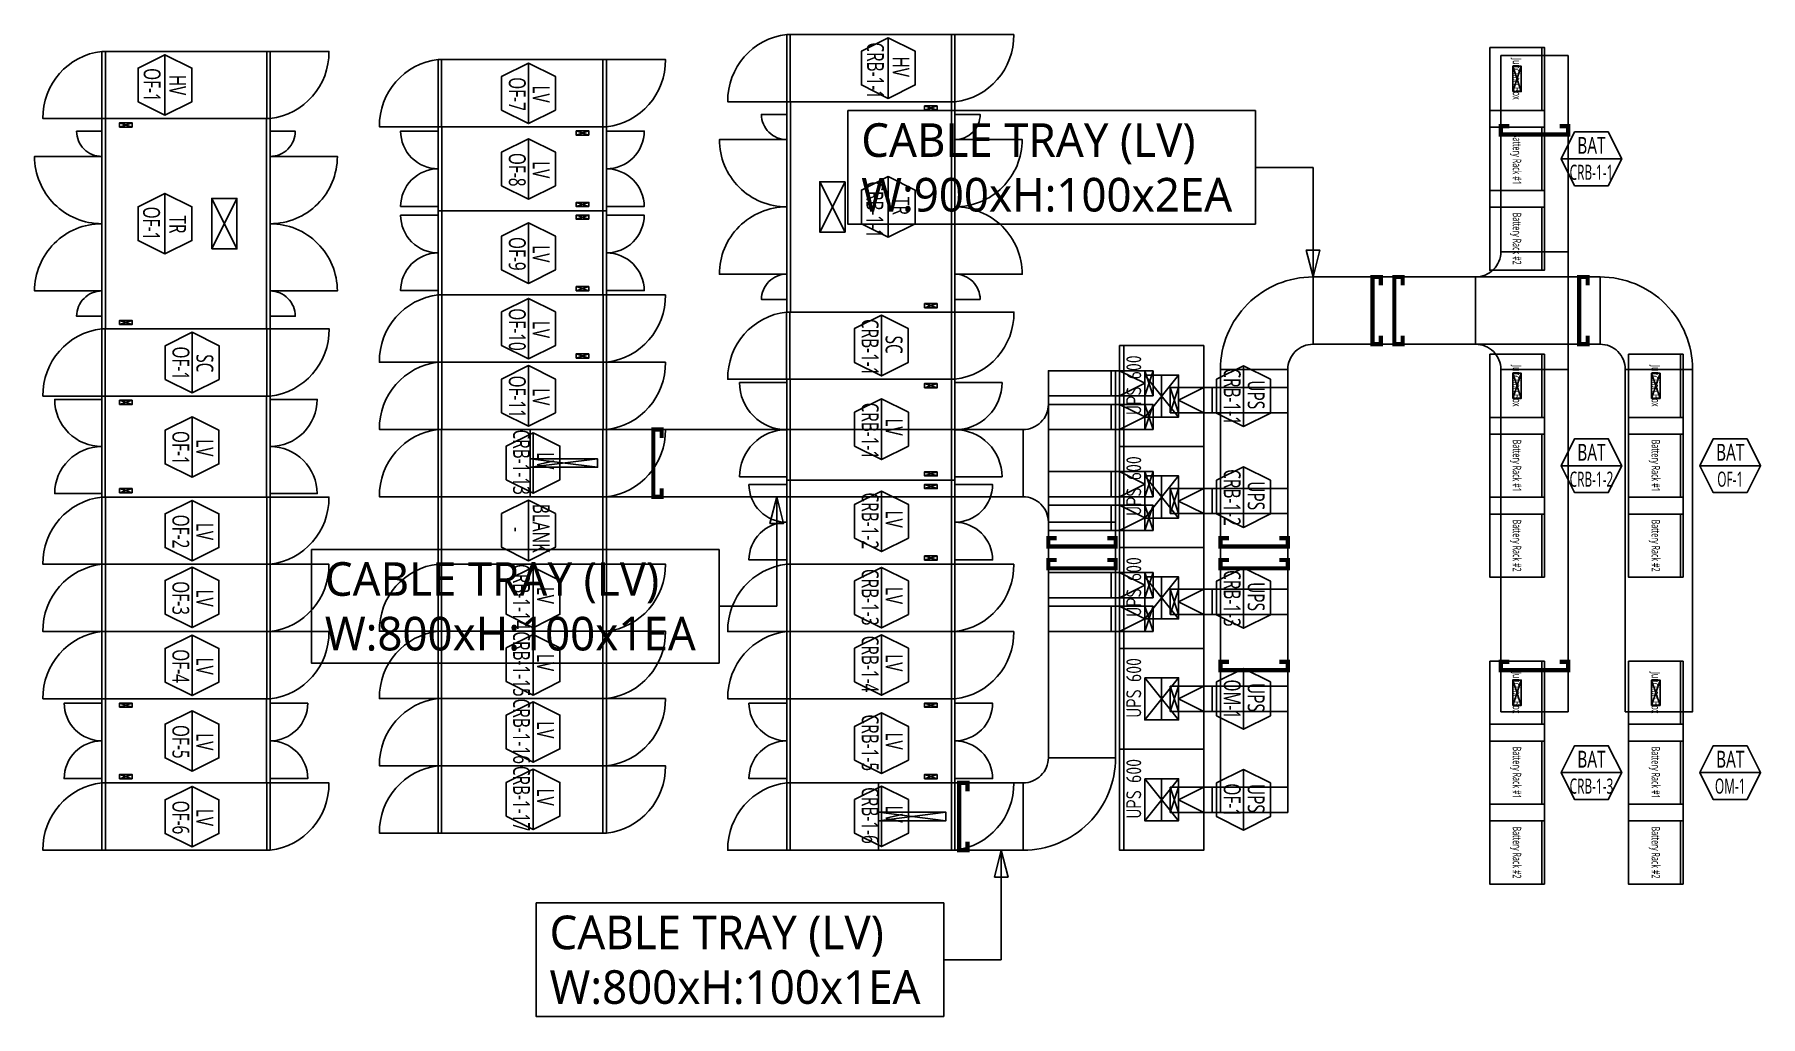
# Model space of a CAD drawing. Header units: millimetres. Extents: x -138191 to 245733, y -341087 to 835263.
# Drawn here: x 140354 to 160874, y -245070 to -233392 of the extents above; entities that cross this region are included whole.
import ezdxf
from ezdxf.enums import TextEntityAlignment as Align

# ---------------------------------------------------------------- set-up
doc = ezdxf.new("R2010")
doc.units = ezdxf.units.MM
doc.header["$LTSCALE"] = 300
for name, color, linetype in [('------00 Switch Gear', 3, 'Continuous'), ('------00 Switch Gear_Number', 1, 'Continuous'), ('-----26 Electrical Cable Tray_HV_N', 30, 'Continuous'), ('-----26 Electrical Cable Tray_LV_UPS', 6, 'Continuous'), ('-----26 Electrical Cable Tray_LV_UPSBAT', 11, 'Continuous')]:
    doc.layers.add(name, color=color, linetype=linetype)
doc.layers.add('NOPLOT', color=191, linetype='Continuous', plot=False)
doc.styles.add('ELEC', font='malgun.ttf')
doc.styles.add('WD', font='isocp2.shx', dxfattribs={"height": 75, "bigfont": 'whgtxt.shx'})

# ---------------------------------------------------------------- blocks, each defined once
blk = doc.blocks.new('A$C2e8f9a8b')
at = {"color": 0}
blk.add_line((30, 750), (30, 0), dxfattribs=at)
blk.add_lwpolyline([(650, 0), (0, 0), (0, 750), (650, 750)], close=True, dxfattribs=at)
blk = doc.blocks.new('A$550585017316')
at = {"color": 0}
for p, q in [((400, 300), (0, 300)), ((0, 300), (0, 0)), ((500, 300), (400, 300)), ((500, 0), (500, 300)), ((0, 0), (400, 0)), ((400, 0), (500, 0))]:
    blk.add_line(p, q, dxfattribs=at)
at = {"color": 8}
for p, q in [((100, 0), (0, 300)), ((0, 0), (100, 300)), ((100, 150), (400, 300)), ((100, 300), (100, 0)), ((400, 0), (400, 300)), ((100, 150), (400, 0))]:
    blk.add_line(p, q, dxfattribs=at)
blk = doc.blocks.new('UPS 600kV')
at = {"layer": '------00 Switch Gear'}
blk.add_line((800, 850), (-402, 850), dxfattribs=at)
blk.add_lwpolyline([(798, -100), (-402, -100), (-402, 900), (798, 900)], close=True, dxfattribs=at)
at = {"layer": 'NOPLOT'}
for p, q in [((-52, 199), (448, 601)), ((448, 199), (-52, 601)), ((-52, 400), (448, 400))]:
    blk.add_line(p, q, dxfattribs=at)
blk.add_lwpolyline([(448, 601), (448, 199), (-52, 199), (-52, 601)], close=True, dxfattribs=at)
at = {"layer": 'NOPLOT', "style": 'WD', "width": 0.85}
blk.add_text('UPS 600', height=178.2, dxfattribs=at).set_placement((-26, 731), align=Align.MIDDLE_LEFT)

msp = doc.modelspace()

# ---------------------------------------------------------------- linework, layer by layer
at = {"layer": '------00 Switch Gear'}
for p, q in [((149336, -233392, 0), (149336, -234192, 0)), ((151254, -233392, 0), (151254, -234192, 0)), ((141196, -234392, 0), (141196, -233592, 0)), ((143114, -234392, 0), (143114, -233592, 0)), ((145194, -233689, 0), (145194, -234489, 0)), ((147112, -233689, 0), (147112, -234489, 0)), ((149340, -234192, 0), (149340, -236692, 0)), ((150936, -234242, 0), (151086, -234292, 0)), ((150936, -234292, 0), (151086, -234242, 0)), ((151254, -234192, 0), (151254, -236692, 0)), ((141196, -236892, 0), (141196, -234392, 0)), ((141514, -234492, 0), (141364, -234442, 0)), ((141514, -234442, 0), (141364, -234492, 0)), ((143110, -236892, 0), (143110, -234392, 0)), ((145196, -235489, 0), (145196, -234489, 0)), ((146794, -234589, 0), (146944, -234539, 0)), ((146794, -234539, 0), (146944, -234589, 0)), ((147112, -234489, 0), (147112, -235489, 0)), ((145196, -236489, 0), (145196, -235489, 0)), ((146794, -235439, 0), (146944, -235389, 0)), ((146794, -235389, 0), (146944, -235439, 0)), ((146794, -235589, 0), (146944, -235539, 0)), ((146794, -235539, 0), (146944, -235589, 0)), ((147112, -235489, 0), (147112, -236489, 0)), ((146794, -236389, 0), (146944, -236439, 0)), ((146794, -236439, 0), (146944, -236389, 0)), ((145196, -237289, 0), (145196, -236489, 0)), ((147114, -237289, 0), (147114, -236489, 0)), ((150936, -236592, 0), (151086, -236642, 0)), ((150936, -236642, 0), (151086, -236592, 0)), ((141514, -236842, 0), (141364, -236792, 0)), ((141514, -236792, 0), (141364, -236842, 0)), ((149335, -236692, 0), (149335, -237492, 0)), ((151255, -236692, 0), (151255, -237492, 0)), ((141195, -237692, 0), (141195, -236892, 0)), ((143115, -237692, 0), (143115, -236892, 0)), ((146794, -237189, 0), (146944, -237239, 0)), ((146794, -237239, 0), (146944, -237189, 0)), ((145196, -238089, 0), (145196, -237289, 0)), ((147114, -238089, 0), (147114, -237289, 0)), ((149338, -238692, 0), (149338, -237492, 0)), ((150936, -237542, 0), (151086, -237592, 0)), ((150936, -237592, 0), (151086, -237542, 0)), ((151256, -238692, 0), (151256, -237492, 0)), ((141194, -237692, 0), (141194, -238892, 0)), ((141514, -237792, 0), (141364, -237742, 0)), ((141514, -237742, 0), (141364, -237792, 0)), ((143112, -237692, 0), (143112, -238892, 0)), ((145194, -238089, 0), (145194, -238889, 0)), ((147112, -238089, 0), (147112, -238889, 0)), ((150936, -238592, 0), (151086, -238642, 0)), ((150936, -238642, 0), (151086, -238592, 0)), ((141514, -238842, 0), (141364, -238792, 0)), ((141514, -238792, 0), (141364, -238842, 0)), ((149338, -239692, 0), (149338, -238692, 0)), ((150936, -238742, 0), (151086, -238792, 0)), ((150936, -238792, 0), (151086, -238742, 0)), ((151256, -239692, 0), (151256, -238692, 0)), ((141196, -239692, 0), (141196, -238892, 0)), ((143114, -239692, 0), (143114, -238892, 0)), ((145194, -238889, 0), (145194, -239689, 0)), ((147112, -238889, 0), (147112, -239689, 0)), ((150936, -239592, 0), (151086, -239642, 0)), ((150936, -239642, 0), (151086, -239592, 0)), ((141196, -240492, 0), (141196, -239692, 0)), ((143114, -240492, 0), (143114, -239692, 0)), ((145194, -239689, 0), (145194, -240489, 0)), ((147112, -239689, 0), (147112, -240489, 0)), ((149336, -239692, 0), (149336, -240492, 0)), ((151254, -239692, 0), (151254, -240492, 0)), ((141196, -241292, 0), (141196, -240492, 0)), ((143114, -241292, 0), (143114, -240492, 0)), ((145194, -240489, 0), (145194, -241289, 0)), ((147112, -240489, 0), (147112, -241289, 0)), ((149336, -240492, 0), (149336, -241292, 0)), ((151254, -240492, 0), (151254, -241292, 0)), ((141196, -242292, 0), (141196, -241292, 0)), ((143112, -241292, 0), (143112, -242292, 0)), ((145194, -241289, 0), (145194, -242089, 0)), ((147112, -241289, 0), (147112, -242089, 0)), ((149338, -242292, 0), (149338, -241292, 0)), ((151254, -241292, 0), (151254, -242292, 0)), ((141514, -241392, 0), (141364, -241342, 0)), ((141514, -241342, 0), (141364, -241392, 0)), ((150936, -241342, 0), (151086, -241392, 0)), ((150936, -241392, 0), (151086, -241342, 0)), ((145194, -242089, 0), (145194, -242889, 0)), ((147112, -242089, 0), (147112, -242889, 0)), ((141196, -243092, 0), (141196, -242292, 0)), ((141514, -242242, 0), (141364, -242192, 0)), ((141514, -242192, 0), (141364, -242242, 0)), ((143114, -243092, 0), (143114, -242292, 0)), ((149336, -242292, 0), (149336, -243092, 0)), ((150936, -242192, 0), (151086, -242242, 0)), ((150936, -242242, 0), (151086, -242192, 0)), ((151254, -242292, 0), (151254, -243092, 0))]:
    msp.add_line(p, q, dxfattribs=at)
at = {"layer": '------00 Switch Gear', "elevation": 0}
for points in [[(149296, -233392, 0.385743), (148596, -234192), (149296, -234192)], [(151296, -234192, 0.385743), (151996, -233392), (151296, -233392)], [(141154, -233592, 0.385743), (140454, -234392), (141154, -234392)], [(143154, -234392, 0.385743), (143854, -233592), (143154, -233592)], [(145154, -233689, 0.385743), (144454, -234489), (145154, -234489)], [(147154, -233689), (147854, -233689, -0.385743), (147154, -234489)], [(141154, -234542), (140854, -234542, 0.414214), (141154, -234842), (140354, -234842, 0.414214), (141154, -235642, 0.414214), (140354, -236442), (141154, -236442, 0.414214), (140854, -236742), (141154, -236742)], [(143154, -234542), (143454, -234542, -0.414214), (143154, -234842), (143954, -234842, -0.414214), (143154, -235642, -0.414214), (143954, -236442), (143154, -236442, -0.414214), (143454, -236742), (143154, -236742)], [(145154, -234541), (144706, -234541, 0.414214), (145154, -234989, 0.414214), (144706, -235437), (145154, -235437)], [(147154, -234541), (147602, -234541, -0.414214), (147154, -234989, -0.414214), (147602, -235437), (147602, -235437), (147154, -235437)], [(149296, -234342), (148996, -234342, 0.414214), (149296, -234642), (148496, -234642, 0.414214), (149296, -235442, 0.414214), (148496, -236242), (149296, -236242, 0.414214), (148996, -236542), (149296, -236542)], [(151296, -234342), (151596, -234342, -0.414214), (151296, -234642), (152096, -234642, -0.414214), (151296, -235442, -0.414214), (152096, -236242), (151296, -236242, -0.414214), (151596, -236542), (151296, -236542)], [(145154, -235541), (144706, -235541, 0.414214), (145154, -235989, 0.414214), (144706, -236437), (145154, -236437)], [(147154, -235541), (147602, -235541, -0.414214), (147154, -235989, -0.414214), (147602, -236437), (147602, -236437), (147154, -236437)], [(145154, -236489, 0.385743), (144454, -237289), (145154, -237289)], [(147154, -237289, 0.385743), (147854, -236489), (147154, -236489)], [(149295, -236692, 0.385743), (148595, -237492), (149295, -237492)], [(151297, -237492, 0.385743), (151997, -236692), (151297, -236692)], [(141153, -236892, 0.385743), (140453, -237692), (141153, -237692)], [(143155, -237692, 0.385743), (143855, -236892), (143155, -236892)], [(145154, -237289, 0.385743), (144454, -238089), (145154, -238089)], [(147154, -238089, 0.385743), (147854, -237289), (147154, -237289)], [(149296, -237532), (148736, -237532, 0.414214), (149296, -238092, 0.414214), (148736, -238652), (149296, -238652)], [(151296, -237532), (151856, -237532, -0.414214), (151296, -238092, -0.414214), (151856, -238652), (151856, -238652), (151296, -238652)], [(141154, -237732), (140594, -237732), (140594, -237732, 0.414214), (141154, -238292, 0.414214), (140594, -238852), (141154, -238852)], [(143154, -238852), (143714, -238852, 0.414214), (143154, -238292, 0.414214), (143714, -237732), (143154, -237732)], [(145154, -238089, 0.385743), (144454, -238889), (145154, -238889)], [(147154, -238889, 0.385743), (147854, -238089), (147154, -238089)], [(149296, -238744), (148848, -238744, 0.414214), (149296, -239192, 0.414214), (148848, -239640), (149296, -239640)], [(151296, -238744), (151744, -238744, -0.414214), (151296, -239192, -0.414214), (151744, -239640), (151744, -239640), (151296, -239640)], [(141154, -238892, 0.385743), (140454, -239692), (141154, -239692)], [(143154, -239692, 0.385743), (143854, -238892), (143154, -238892)], [(141154, -239692, 0.385743), (140454, -240492), (141154, -240492)], [(143154, -240492, 0.385743), (143854, -239692), (143154, -239692)], [(145154, -239689, 0.385743), (144454, -240489), (145154, -240489)], [(147154, -240489, 0.385743), (147854, -239689), (147154, -239689)], [(149296, -239692, 0.385743), (148596, -240492), (149296, -240492)], [(151296, -240492, 0.385743), (151996, -239692), (151296, -239692)], [(141154, -240492, 0.385743), (140454, -241292), (141154, -241292)], [(143154, -241292, 0.385743), (143854, -240492), (143154, -240492)], [(145154, -240489, 0.385743), (144454, -241289), (145154, -241289)], [(147154, -241289, 0.385743), (147854, -240489), (147154, -240489)], [(149296, -240492, 0.385743), (148596, -241292), (149296, -241292)], [(151296, -241292, 0.385743), (151996, -240492), (151296, -240492)], [(145154, -241289, 0.385743), (144454, -242089), (145154, -242089)], [(147154, -242089, 0.385743), (147854, -241289), (147154, -241289)], [(141154, -242240), (140706, -242240, -0.414214), (141154, -241792, -0.414214), (140706, -241344), (140706, -241344), (141154, -241344)], [(143154, -242240), (143602, -242240, 0.414214), (143154, -241792, 0.414214), (143602, -241344), (143154, -241344)], [(149296, -241344), (148848, -241344, 0.414214), (149296, -241792, 0.414214), (148848, -242240), (149296, -242240)], [(151296, -242240), (151744, -242240), (151744, -242240, 0.414214), (151296, -241792, 0.414214), (151744, -241344), (151296, -241344)], [(145154, -242089, 0.385743), (144454, -242889), (145154, -242889)], [(147154, -242889, 0.385743), (147854, -242089), (147154, -242089)], [(141154, -242292, 0.385743), (140454, -243092), (141154, -243092)], [(143154, -243092, 0.385743), (143854, -242292), (143154, -242292)], [(149296, -242292, 0.385743), (148596, -243092), (149296, -243092)], [(151296, -243092, 0.385743), (151996, -242292), (151296, -242292)]]:
    msp.add_lwpolyline(points, format="xyb", dxfattribs=at)
for points in [[(149296, -233392), (149296, -234192), (151296, -234192), (151296, -233392)], [(143154, -234392), (143154, -233592), (141154, -233592), (141154, -234392)], [(145154, -233689), (145154, -234489), (147154, -234489), (147154, -233689)], [(157654, -233545), (158304, -233545), (158304, -236195), (157654, -236195)], [(151296, -234192), (151296, -236692), (149296, -236692), (149296, -234192)], [(151086, -234242), (151086, -234292), (150936, -234292), (150936, -234242)], [(141154, -236892), (141154, -234392), (143154, -234392), (143154, -236892)], [(141364, -234492), (141364, -234442), (141514, -234442), (141514, -234492)], [(147154, -235489), (147154, -234489), (145154, -234489), (145154, -235489)], [(146944, -234589), (146944, -234539), (146794, -234539), (146794, -234589)], [(147154, -236489), (147154, -235489), (145154, -235489), (145154, -236489)], [(146944, -235439), (146944, -235389), (146794, -235389), (146794, -235439)], [(146944, -235589), (146944, -235539), (146794, -235539), (146794, -235589)], [(146944, -236389), (146944, -236439), (146794, -236439), (146794, -236389)], [(147154, -237289), (147154, -236489), (145154, -236489), (145154, -237289)], [(151086, -236592), (151086, -236642), (150936, -236642), (150936, -236592)], [(141364, -236842), (141364, -236792), (141514, -236792), (141514, -236842)], [(149295, -236692), (149295, -237492), (151297, -237492), (151297, -236692)], [(143155, -237692), (143155, -236892), (141153, -236892), (141153, -237692)], [(146944, -237189), (146944, -237239), (146794, -237239), (146794, -237189)], [(157654, -237195), (158304, -237195), (158304, -239845), (157654, -239845)], [(159304, -237195), (159954, -237195), (159954, -239845), (159304, -239845)], [(147154, -238089), (147154, -237289), (145154, -237289), (145154, -238089)], [(151296, -238692), (151296, -237492), (149296, -237492), (149296, -238692)], [(151086, -237542), (151086, -237592), (150936, -237592), (150936, -237542)], [(141154, -237692), (141154, -238892), (143154, -238892), (143154, -237692)], [(141364, -237792), (141364, -237742), (141514, -237742), (141514, -237792)], [(145154, -238089), (145154, -238889), (147154, -238889), (147154, -238089)], [(151086, -238592), (151086, -238642), (150936, -238642), (150936, -238592)], [(141364, -238842), (141364, -238792), (141514, -238792), (141514, -238842)], [(151296, -239692), (151296, -238692), (149296, -238692), (149296, -239692)], [(151086, -238742), (151086, -238792), (150936, -238792), (150936, -238742)], [(143154, -239692), (143154, -238892), (141154, -238892), (141154, -239692)], [(145154, -238889), (145154, -239689), (147154, -239689), (147154, -238889)], [(151086, -239592), (151086, -239642), (150936, -239642), (150936, -239592)], [(143154, -240492), (143154, -239692), (141154, -239692), (141154, -240492)], [(145154, -239689), (145154, -240489), (147154, -240489), (147154, -239689)], [(149296, -239692), (149296, -240492), (151296, -240492), (151296, -239692)], [(143154, -241292), (143154, -240492), (141154, -240492), (141154, -241292)], [(145154, -240489), (145154, -241289), (147154, -241289), (147154, -240489)], [(149296, -240492), (149296, -241292), (151296, -241292), (151296, -240492)], [(157654, -240845), (158304, -240845), (158304, -243495), (157654, -243495)], [(159304, -240845), (159954, -240845), (159954, -243495), (159304, -243495)], [(141154, -241292), (141154, -242292), (143154, -242292), (143154, -241292)], [(145154, -241289), (145154, -242089), (147154, -242089), (147154, -241289)], [(151296, -242292), (151296, -241292), (149296, -241292), (149296, -242292)], [(141364, -241392), (141364, -241342), (141514, -241342), (141514, -241392)], [(151086, -241342), (151086, -241392), (150936, -241392), (150936, -241342)], [(145154, -242089), (145154, -242889), (147154, -242889), (147154, -242089)], [(143154, -243092), (143154, -242292), (141154, -242292), (141154, -243092)], [(141364, -242242), (141364, -242192), (141514, -242192), (141514, -242242)], [(149296, -242292), (149296, -243092), (151296, -243092), (151296, -242292)], [(151086, -242192), (151086, -242242), (150936, -242242), (150936, -242192)]]:
    msp.add_lwpolyline(points, close=True, dxfattribs=at)
at = {"layer": '------00 Switch Gear_Number', "color": 1, "elevation": 0}
for points in [[(150504, -233432), (150504, -234152), (150824, -233992), (150824, -233591), (150504, -233432), (150184, -233591), (150184, -233992), (150504, -234152)], [(141904, -234352), (141904, -233632), (142224, -233791), (142224, -234192), (141904, -234352), (141584, -234192), (141584, -233791), (141904, -233632)], [(146226, -234451), (146226, -233731), (146546, -233890), (146546, -234291), (146226, -234451), (145906, -234291), (145906, -233890), (146226, -233731)], [(146226, -235351), (146226, -234631), (146546, -234790), (146546, -235191), (146226, -235351), (145906, -235191), (145906, -234790), (146226, -234631)], [(150504, -235082), (150504, -235802), (150184, -235642), (150184, -235241), (150504, -235082), (150824, -235241), (150824, -235642), (150504, -235802)], [(141904, -236002), (141904, -235282), (142224, -235441), (142224, -235842), (141904, -236002), (141584, -235842), (141584, -235441), (141904, -235282)], [(146226, -236351), (146226, -235631), (146546, -235790), (146546, -236191), (146226, -236351), (145906, -236191), (145906, -235790), (146226, -235631)], [(146226, -237250), (146226, -236530), (146546, -236690), (146546, -237091), (146226, -237250), (145906, -237091), (145906, -236690), (146226, -236530)], [(150422, -236731), (150422, -237451), (150102, -237291), (150102, -236890), (150422, -236731), (150742, -236890), (150742, -237291), (150422, -237451)], [(142227, -237653), (142227, -236933), (142547, -237093), (142547, -237493), (142227, -237653), (141907, -237493), (141907, -237093), (142227, -236933)], [(146226, -238050), (146226, -237330), (146546, -237490), (146546, -237891), (146226, -238050), (145906, -237891), (145906, -237490), (146226, -237330)], [(154727, -237333), (154727, -238053), (154407, -237893), (154407, -237492), (154727, -237333), (155047, -237492), (155047, -237893), (154727, -238053)], [(150423, -237726), (150423, -238446), (150103, -238286), (150103, -237885), (150423, -237726), (150743, -237885), (150743, -238286), (150423, -238446)], [(142226, -238658), (142226, -237938), (142546, -238098), (142546, -238498), (142226, -238658), (141906, -238498), (141906, -238098), (142226, -237938)], [(146281, -238127), (146281, -238847), (145961, -238687), (145961, -238286), (146281, -238127), (146601, -238286), (146601, -238687), (146281, -238847)], [(154727, -238533), (154727, -239253), (154407, -239093), (154407, -238692), (154727, -238533), (155047, -238692), (155047, -239093), (154727, -239253)], [(150423, -238821), (150423, -239541), (150103, -239381), (150103, -238981), (150423, -238821), (150743, -238981), (150743, -239381), (150423, -239541)], [(142226, -239653), (142226, -238933), (142546, -239092), (142546, -239493), (142226, -239653), (141906, -239493), (141906, -239092), (142226, -238933)], [(146226, -238930), (146226, -239650), (145906, -239490), (145906, -239090), (146226, -238930), (146546, -239090), (146546, -239490), (146226, -239650)], [(142226, -240445), (142226, -239725), (142546, -239884), (142546, -240285), (142226, -240445), (141906, -240285), (141906, -239884), (142226, -239725)], [(146281, -239727), (146281, -240447), (145961, -240287), (145961, -239886), (146281, -239727), (146601, -239886), (146601, -240287), (146281, -240447)], [(150423, -239729), (150423, -240449), (150103, -240289), (150103, -239889), (150423, -239729), (150743, -239889), (150743, -240289), (150423, -240449)], [(154727, -239733), (154727, -240453), (154407, -240293), (154407, -239892), (154727, -239733), (155047, -239892), (155047, -240293), (154727, -240453)], [(142226, -241254), (142226, -240534), (142546, -240693), (142546, -241094), (142226, -241254), (141906, -241094), (141906, -240693), (142226, -240534)], [(146281, -240527), (146281, -241247), (145961, -241087), (145961, -240686), (146281, -240527), (146601, -240686), (146601, -241087), (146281, -241247)], [(150423, -240530), (150423, -241250), (150103, -241090), (150103, -240690), (150423, -240530), (150743, -240690), (150743, -241090), (150423, -241250)], [(154727, -240933), (154727, -241653), (154407, -241493), (154407, -241092), (154727, -240933), (155047, -241092), (155047, -241493), (154727, -241653)], [(142226, -242154), (142226, -241434), (142546, -241593), (142546, -241994), (142226, -242154), (141906, -241994), (141906, -241593), (142226, -241434)], [(146281, -241327), (146281, -242047), (145961, -241887), (145961, -241486), (146281, -241327), (146601, -241486), (146601, -241887), (146281, -242047)], [(150423, -241460), (150423, -242180), (150103, -242020), (150103, -241620), (150423, -241460), (150743, -241620), (150743, -242020), (150423, -242180)], [(146281, -242127), (146281, -242847), (145961, -242687), (145961, -242286), (146281, -242127), (146601, -242286), (146601, -242687), (146281, -242847)], [(154727, -242133), (154727, -242853), (154407, -242693), (154407, -242292), (154727, -242133), (155047, -242292), (155047, -242693), (154727, -242853)], [(142226, -243054), (142226, -242334), (142546, -242493), (142546, -242894), (142226, -243054), (141906, -242894), (141906, -242493), (142226, -242334)], [(150423, -242330), (150423, -243050), (150103, -242890), (150103, -242490), (150423, -242330), (150743, -242490), (150743, -242890), (150423, -243050)]]:
    msp.add_lwpolyline(points, dxfattribs=at)
at = {"layer": '------00 Switch Gear_Number', "elevation": 0}
for points in [[(159224, -234870), (158504, -234870), (158663, -234550), (159064, -234550), (159224, -234870), (159064, -235190), (158663, -235190), (158504, -234870)], [(159224, -238520), (158504, -238520), (158663, -238200), (159064, -238200), (159224, -238520), (159064, -238840), (158663, -238840), (158504, -238520)], [(160874, -238520), (160154, -238520), (160313, -238200), (160714, -238200), (160874, -238520), (160714, -238840), (160313, -238840), (160154, -238520)], [(159224, -242170), (158504, -242170), (158663, -241850), (159064, -241850), (159224, -242170), (159064, -242490), (158663, -242490), (158504, -242170)], [(160874, -242170), (160154, -242170), (160313, -241850), (160714, -241850), (160874, -242170), (160714, -242490), (160313, -242490), (160154, -242170)]]:
    msp.add_lwpolyline(points, dxfattribs=at)
at = {"layer": '-----26 Electrical Cable Tray_HV_N', "color": 1}
for p, q in [((154869, -234972), (155554, -234972)), ((148492, -240192, 0), (149177, -240192, 0)), ((151163, -244395, 0), (151848, -244395, 0))]:
    msp.add_line(p, q, dxfattribs=at)
msp.add_lwpolyline([(150023, -234297), (150023, -235647), (154869, -235647), (154869, -234297)], close=True, dxfattribs=at)
msp.add_lwpolyline([(155554, -236275), (155634, -235955), (155474, -235955), (155554, -236275), (155554, -234972)], dxfattribs=at)
at = {"layer": '-----26 Electrical Cable Tray_HV_N', "color": 1, "elevation": 0}
for points in [[(149177, -238889), (149257, -239209), (149097, -239209), (149177, -238889), (149177, -240192)], [(151848, -243092), (151928, -243412), (151768, -243412), (151848, -243092), (151848, -244395)]]:
    msp.add_lwpolyline(points, dxfattribs=at)
for points in [[(143646, -239517), (143646, -240867), (148492, -240867), (148492, -239517)], [(146317, -243720), (146317, -245070), (151163, -245070), (151163, -243720)]]:
    msp.add_lwpolyline(points, close=True, dxfattribs=at)
at = {"layer": '-----26 Electrical Cable Tray_LV_UPS'}
for p, q in [((146247, -238539, 0), (147047, -238439, 0)), ((146247, -238439, 0), (147047, -238539, 0)), ((150389, -242742, 0), (151189, -242642, 0)), ((150389, -242642, 0), (151189, -242742, 0))]:
    msp.add_line(p, q, dxfattribs=at)
at = {"layer": '-----26 Electrical Cable Tray_LV_UPS', "elevation": 0}
for points in [[(153153, -237390), (152407, -237390), (152407, -237690), (153153, -237690)], [(153207, -237390), (153207, -241992), (152407, -241992), (152407, -237390)], [(153153, -237790), (152407, -237790), (152407, -238090), (153153, -238090)], [(146247, -238089), (152107, -238090), (152107, -238890), (146247, -238889)], [(146247, -238439), (146247, -238539), (147047, -238539), (147047, -238439)], [(153153, -238590), (152407, -238590), (152407, -238890), (153153, -238890)], [(153153, -238990), (152407, -238990), (152407, -239290), (153153, -239290)], [(153207, -239290), (153207, -240490), (152407, -240490), (152407, -239290)], [(153153, -239790), (152407, -239790), (152407, -240090), (153153, -240090)], [(153153, -240190), (152407, -240190), (152407, -240490), (153153, -240490)], [(150389, -242292), (152107, -242292), (152107, -243092), (150389, -243092)], [(150389, -242642), (150389, -242742), (151189, -242742), (151189, -242642)]]:
    msp.add_lwpolyline(points, close=True, dxfattribs=at)
for points in [[(152407, -237790), (153207, -237790), (153207, -237790), (153207, -239190), (152407, -239190, 0.414214), (152107, -238890), (152107, -238090), (152107, -238090, 0.414214)], [(153207, -241992), (152407, -241992, -0.414214), (152107, -242292), (152107, -243092, 0.414214)]]:
    msp.add_lwpolyline(points, format="xyb", close=True, dxfattribs=at)
at = {"layer": '-----26 Electrical Cable Tray_LV_UPS', "ltscale": 7.5, "const_width": 50, "elevation": 0}
for points in [[(147810, -238789), (147810, -238889), (147710, -238889), (147710, -238089), (147810, -238089), (147810, -238189)], [(153107, -239381), (153207, -239381), (153207, -239481), (152407, -239481), (152407, -239381), (152507, -239381)], [(153107, -239641), (153207, -239641), (153207, -239741), (152407, -239741), (152407, -239641), (152507, -239641)], [(151447, -242992), (151447, -243092), (151347, -243092), (151347, -242292), (151447, -242292), (151447, -242392)]]:
    msp.add_lwpolyline(points, dxfattribs=at)
at = {"layer": '-----26 Electrical Cable Tray_LV_UPSBAT'}
for p, q in [((158029, -234070), (157929, -233770)), ((157929, -234070), (158029, -233770)), ((158029, -237720), (157929, -237420)), ((157929, -237720), (158029, -237420)), ((159679, -237720), (159579, -237420)), ((159579, -237720), (159679, -237420)), ((158029, -241370), (157929, -241070)), ((157929, -241370), (158029, -241070)), ((159679, -241370), (159579, -241070)), ((159579, -241370), (159679, -241070))]:
    msp.add_line(p, q, dxfattribs=at)
for points in [[(158587, -233643), (158587, -235975), (157787, -235975), (157787, -233643)], [(157487, -237075), (155554, -237075), (155554, -236275), (157487, -236275)], [(155254, -237375), (155254, -240290), (154454, -240290), (154454, -237375)], [(155254, -237375), (155254, -242643), (154454, -242643), (154454, -237375)], [(158587, -237375), (158587, -241446), (157787, -241446), (157787, -237375)], [(160066, -237375), (160066, -241446), (159266, -241446), (159266, -237375)]]:
    msp.add_lwpolyline(points, close=True, dxfattribs=at)
at = {"layer": '-----26 Electrical Cable Tray_LV_UPSBAT', "elevation": 0}
for points in [[(157929, -234070), (158029, -234070), (158029, -233770), (157929, -233770)], [(158966, -237075), (155554, -237075), (155554, -236275), (158966, -236275)], [(154355, -237590), (155254, -237590), (155254, -237890), (154355, -237890)], [(157929, -237720), (158029, -237720), (158029, -237420), (157929, -237420)], [(159579, -237720), (159679, -237720), (159679, -237420), (159579, -237420)], [(154355, -238790), (155254, -238790), (155254, -239090), (154355, -239090)], [(154355, -239990), (155254, -239990), (155254, -240290), (154355, -240290)], [(157929, -241370), (158029, -241370), (158029, -241070), (157929, -241070)], [(159579, -241370), (159679, -241370), (159679, -241070), (159579, -241070)], [(154355, -241143), (155254, -241143), (155254, -241443), (154355, -241443)], [(154355, -242343), (155254, -242343), (155254, -242643), (154355, -242643)]]:
    msp.add_lwpolyline(points, close=True, dxfattribs=at)
at = {"layer": '-----26 Electrical Cable Tray_LV_UPSBAT', "ltscale": 7.5, "const_width": 50, "elevation": 0}
for points in [[(158487, -234482), (158587, -234482), (158587, -234582), (157787, -234582), (157787, -234482), (157887, -234482)], [(156360, -236975), (156360, -237075), (156260, -237075), (156260, -236275), (156360, -236275), (156360, -236375)], [(155154, -239641), (155254, -239641), (155254, -239741), (154454, -239741), (154454, -239641), (154554, -239641)], [(155154, -240852), (155254, -240852), (155254, -240952), (154454, -240952), (154454, -240852), (154554, -240852)], [(158487, -240852), (158587, -240852), (158587, -240952), (157787, -240952), (157787, -240852), (157887, -240852)]]:
    msp.add_lwpolyline(points, dxfattribs=at)
at = {"layer": '-----26 Electrical Cable Tray_LV_UPSBAT'}
for points in [[(157787, -235975), (158587, -235975), (158587, -235975), (158587, -237375), (157787, -237375, 0.414214), (157487, -237075), (157487, -236275), (157487, -236275, 0.414214)], [(154454, -237375), (155254, -237375, -0.414214), (155554, -237075), (155554, -236275, 0.414214)], [(154454, -237375), (155254, -237375, -0.414214), (155554, -237075), (155554, -236275, 0.414214)], [(160066, -237375), (159266, -237375, 0.414214), (158966, -237075), (158966, -236275, -0.414214)]]:
    msp.add_lwpolyline(points, format="xyb", close=True, dxfattribs=at)
at = {"layer": '-----26 Electrical Cable Tray_LV_UPSBAT', "ltscale": 7.5, "const_width": 50}
for points in [[(156620, -236975), (156620, -237075), (156520, -237075), (156520, -236275), (156620, -236275), (156620, -236375)], [(158819, -236975), (158819, -237075), (158719, -237075), (158719, -236275), (158819, -236275), (158819, -236375)], [(155154, -239381), (155254, -239381), (155254, -239481), (154454, -239481), (154454, -239381), (154554, -239381)]]:
    msp.add_lwpolyline(points, dxfattribs=at)
at = {"layer": 'NOPLOT'}
for p, q in [((149990, -235142, 0), (149690, -235742, 0)), ((149690, -235142, 0), (149990, -235742, 0)), ((142460, -235942, 0), (142760, -235342, 0)), ((142760, -235942, 0), (142460, -235342, 0))]:
    msp.add_line(p, q, dxfattribs=at)
at = {"layer": 'NOPLOT', "elevation": 0}
for points in [[(149990, -235142), (149690, -235142), (149690, -235742), (149990, -235742)], [(142460, -235942), (142760, -235942), (142760, -235342), (142460, -235342)]]:
    msp.add_lwpolyline(points, close=True, dxfattribs=at)

# ---------------------------------------------------------------- block references
at = {"layer": '------00 Switch Gear'}
for name, p, rotation in [('A$C2e8f9a8b', (158304, -233545), 180), ('A$C2e8f9a8b', (158304, -234495), 180), ('A$C2e8f9a8b', (158304, -235445), 180), ('UPS 600kV', (154154, -237890, 0), 89.99999999999999), ('A$C2e8f9a8b', (158304, -237195), 180), ('A$C2e8f9a8b', (159954, -237195), 180), ('A$C2e8f9a8b', (158304, -238145), 180), ('A$C2e8f9a8b', (159954, -238145), 180), ('UPS 600kV', (154154, -239090, 0), 89.99999999999999), ('A$C2e8f9a8b', (158304, -239095), 180), ('A$C2e8f9a8b', (159954, -239095), 180), ('UPS 600kV', (154154, -240290, 0), 89.99999999999999), ('UPS 600kV', (154154, -241490, 0), 89.99999999999999), ('A$C2e8f9a8b', (158304, -240845), 180), ('A$C2e8f9a8b', (159954, -240845), 180), ('UPS 600kV', (154154, -242690, 0), 89.99999999999999), ('A$C2e8f9a8b', (158304, -241795), 180), ('A$C2e8f9a8b', (159954, -241795), 180), ('A$C2e8f9a8b', (158304, -242745), 180), ('A$C2e8f9a8b', (159954, -242745), 180)]:
    msp.add_blockref(name, p, dxfattribs=dict(at, rotation=rotation))
at = {"layer": '-----26 Electrical Cable Tray_LV_UPS', "xscale": -1}
for p in [(153653, -237690, 0), (153653, -238090, 0), (153653, -238890, 0), (153653, -239290, 0), (153653, -240090, 0), (153653, -240490, 0)]:
    msp.add_blockref('A$550585017316', p, dxfattribs=at)
at = {"layer": '-----26 Electrical Cable Tray_LV_UPSBAT'}
for p in [(153855, -237890, 0), (153855, -239090, 0), (153855, -240290, 0), (153855, -241443, 0), (153855, -242643, 0)]:
    msp.add_blockref('A$550585017316', p, dxfattribs=at)

# ---------------------------------------------------------------- texts
at = {"layer": '------00 Switch Gear', "style": 'ELEC', "width": 0.6}
for s, p in [('Junction Box', (157979, -233920)), ('Battery Rack #1', (157979, -234870)), ('Battery Rack #2', (157979, -235820)), ('Junction Box', (157979, -237570)), ('Junction Box', (159629, -237570)), ('Battery Rack #1', (157979, -238520)), ('Battery Rack #1', (159629, -238520)), ('Battery Rack #2', (157979, -239470)), ('Battery Rack #2', (159629, -239470)), ('Junction Box', (157979, -241220)), ('Junction Box', (159629, -241220)), ('Battery Rack #1', (157979, -242170)), ('Battery Rack #1', (159629, -242170)), ('Battery Rack #2', (157979, -243120)), ('Battery Rack #2', (159629, -243120))]:
    msp.add_text(s, height=100, rotation=270, dxfattribs=at).set_placement(p, align=Align.MIDDLE_CENTER)
at = {"layer": '------00 Switch Gear_Number', "color": 0, "style": 'ELEC', "width": 0.7}
for s, p in [('CRB-1-1', (150352, -233822)), ('HV', (150655, -233775)), ('OF-1', (141752, -233992)), ('HV', (142055, -233992)), ('OF-7', (146093, -234100, 0)), ('LV', (146378, -234100, 0)), ('OF-8', (146093, -235000, 0)), ('LV', (146378, -235000, 0)), ('CRB-1-1', (150345, -235474)), ('TR', (150655, -235430)), ('OF-1', (141745, -235639)), ('TR', (142055, -235651)), ('OF-9', (146093, -236000, 0)), ('LV', (146378, -236000, 0)), ('OF-10', (146093, -236900, 0)), ('CRB-1-1', (150288, -237111)), ('LV', (146378, -236900, 0)), ('SC', (150573, -237080)), ('OF-1', (142094, -237302)), ('SC', (142379, -237302)), ('CRB-1-1', (154593, -237698, 0)), ('OF-11', (146093, -237700, 0)), ('LV', (146378, -237700, 0)), ('UPS', (154878, -237676, 0)), ('CRB-1-1', (150289, -238106)), ('LV', (150574, -238060)), ('OF-1', (142093, -238307)), ('LV', (142378, -238307)), ('CRB-1-13', (146144, -238478, 0)), ('LV', (146429, -238461, 0)), ('CRB-1-2', (154593, -238898, 0)), ('CRB-1-2', (150289, -239175)), ('UPS', (154878, -238876, 0)), ('BLANK', (146378, -239264, 0)), ('OF-2', (142093, -239302)), ('LV', (142378, -239302)), ('-', (146093, -239278, 0)), ('LV', (150574, -239155)), ('CRB-1-14', (146144, -240078, 0)), ('CRB-1-3', (150289, -240084)), ('CRB-1-3', (154593, -240098, 0)), ('OF-3', (142093, -240094)), ('LV', (142378, -240094)), ('LV', (146429, -240061, 0)), ('LV', (150574, -240063)), ('UPS', (154878, -240076, 0)), ('CRB-1-15', (146144, -240878, 0)), ('CRB-1-4', (150289, -240878)), ('OF-4', (142093, -240903)), ('LV', (142378, -240903)), ('LV', (146429, -240861, 0)), ('LV', (150574, -240864)), ('OM-1', (154593, -241298, 0)), ('CRB-1-16', (146144, -241678, 0)), ('UPS', (154878, -241276, 0)), ('CRB-1-5', (150289, -241815)), ('OF-5', (142093, -241803)), ('LV', (142378, -241803)), ('LV', (146429, -241661, 0)), ('LV', (150574, -241794)), ('CRB-1-17', (146144, -242478, 0)), ('OF-1', (154593, -242498, 0)), ('UPS', (154878, -242476, 0)), ('OF-6', (142093, -242703)), ('LV', (146429, -242461, 0)), ('CRB-1-6', (150289, -242679)), ('LV', (142378, -242703)), ('LV', (150574, -242664))]:
    msp.add_text(s, height=200, rotation=270, dxfattribs=at).set_placement(p, align=Align.MIDDLE_CENTER)
at = {"layer": '------00 Switch Gear_Number', "color": 0, "style": 'ELEC'}
for s, height, width, p in [('BAT', 200, 0.7, (158864, -234710)), ('CRB-1-1', 180, 0.6, (158864, -235030)), ('BAT', 200, 0.7, (158864, -238360)), ('BAT', 200, 0.7, (160514, -238360)), ('CRB-1-2', 180, 0.6, (158864, -238680)), ('OF-1', 180, 0.6, (160514, -238680)), ('BAT', 200, 0.7, (158864, -242010)), ('BAT', 200, 0.7, (160514, -242010)), ('CRB-1-3', 180, 0.6, (158864, -242330)), ('OM-1', 180, 0.6, (160514, -242330))]:
    msp.add_text(s, height=height, dxfattribs=dict(at, width=width)).set_placement(p, align=Align.MIDDLE_CENTER)
at = {"layer": '-----26 Electrical Cable Tray_LV_UPS', "style": 'ELEC'}
for s, p in [('CABLE TRAY (LV)', (143806, -239867, 0)), ('W:800xH:100x1EA', (143806, -240517, 0)), ('CABLE TRAY (LV)', (146477, -244070, 0)), ('W:800xH:100x1EA', (146477, -244720, 0))]:
    msp.add_text(s, height=400, dxfattribs=at).set_placement(p, align=Align.MIDDLE_LEFT)
at = {"layer": '-----26 Electrical Cable Tray_LV_UPSBAT', "style": 'ELEC'}
for s, p in [('CABLE TRAY (LV)', (150183, -234647)), ('W:900xH:100x2EA', (150183, -235297))]:
    msp.add_text(s, height=400, dxfattribs=at).set_placement(p, align=Align.MIDDLE_LEFT)

doc.saveas('drawing.dxf')
